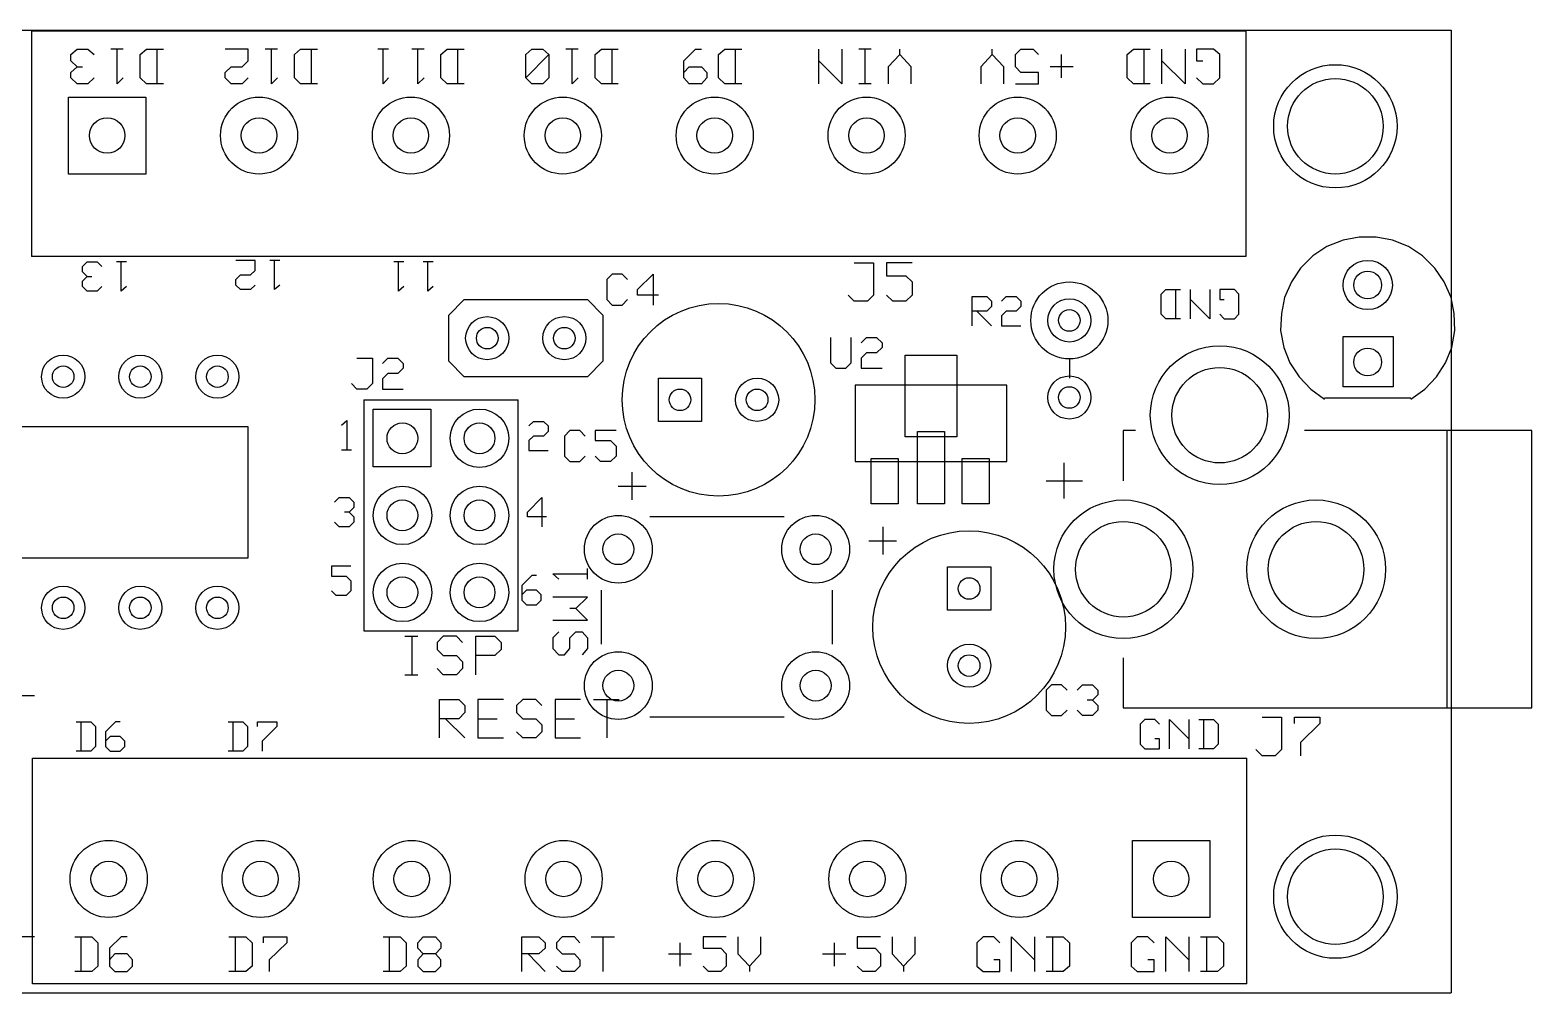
# Model space of a CAD drawing. Header units: inches. Extents: x -0.17 to 3.9, y 0 to 1.25.
# Drawn here: x 1.957 to 3.905, y 0 to 1.25 of the extents above; entities that cross this region are included whole.
import ezdxf

# ---------------------------------------------------------------- set-up
doc = ezdxf.new("R2010")
doc.units = ezdxf.units.IN
doc.layers.get('0').update_dxf_attribs({"linetype": 'CONTINUOUS'})

msp = doc.modelspace()

# ---------------------------------------------------------------- linework, layer by layer
at = {"color": 7}
for p, q in [((0, 1.25), (3.8, 1.25)), ((1.959, 1.249), (3.534, 1.249)), ((1.959, 1.249), (1.959, 0.956)), ((3.534, 1.249), (3.534, 0.956)), ((3.8, 1.25), (3.8, 0)), ((2.01, 1.218), (2.018, 1.225)), ((2.01, 1.21), (2.01, 1.218)), ((2.018, 1.202), (2.01, 1.21)), ((2.018, 1.225), (2.032, 1.225)), ((2.032, 1.225), (2.04, 1.218)), ((2.078, 1.225), (2.062, 1.225)), ((2.07, 1.18), (2.07, 1.225)), ((2.1, 1.218), (2.108, 1.225)), ((2.1, 1.188), (2.1, 1.218)), ((2.108, 1.225), (2.13, 1.225)), ((2.122, 1.18), (2.122, 1.225)), ((2.24, 1.225), (2.21, 1.225)), ((2.232, 1.202), (2.24, 1.21)), ((2.24, 1.21), (2.24, 1.225)), ((2.278, 1.225), (2.262, 1.225)), ((2.27, 1.18), (2.27, 1.225)), ((2.3, 1.218), (2.308, 1.225)), ((2.3, 1.188), (2.3, 1.218)), ((2.308, 1.225), (2.33, 1.225)), ((2.322, 1.18), (2.322, 1.225)), ((2.422, 1.225), (2.408, 1.225)), ((2.415, 1.18), (2.415, 1.225)), ((2.468, 1.225), (2.452, 1.225)), ((2.46, 1.18), (2.46, 1.225)), ((2.49, 1.218), (2.498, 1.225)), ((2.49, 1.188), (2.49, 1.218)), ((2.498, 1.225), (2.52, 1.225)), ((2.512, 1.18), (2.512, 1.225)), ((2.6, 1.218), (2.608, 1.225)), ((2.6, 1.188), (2.6, 1.218)), ((2.63, 1.218), (2.6, 1.188)), ((2.608, 1.225), (2.622, 1.225)), ((2.622, 1.225), (2.63, 1.218)), ((2.63, 1.218), (2.63, 1.188)), ((2.668, 1.225), (2.652, 1.225)), ((2.66, 1.18), (2.66, 1.225)), ((2.69, 1.218), (2.698, 1.225)), ((2.69, 1.188), (2.69, 1.218)), ((2.698, 1.225), (2.72, 1.225)), ((2.712, 1.18), (2.712, 1.225)), ((2.805, 1.21), (2.82, 1.225)), ((2.805, 1.188), (2.805, 1.21)), ((2.82, 1.225), (2.828, 1.225)), ((2.85, 1.218), (2.858, 1.225)), ((2.85, 1.188), (2.85, 1.218)), ((2.858, 1.225), (2.88, 1.225)), ((2.872, 1.18), (2.872, 1.225)), ((2.98, 1.18), (2.98, 1.225)), ((3.01, 1.18), (2.98, 1.21)), ((3.01, 1.225), (3.01, 1.18)), ((3.048, 1.225), (3.032, 1.225)), ((3.04, 1.18), (3.04, 1.225)), ((3.085, 1.218), (3.07, 1.202)), ((3.085, 1.218), (3.085, 1.225)), ((3.1, 1.202), (3.085, 1.218)), ((3.205, 1.218), (3.19, 1.202)), ((3.205, 1.218), (3.205, 1.225)), ((3.22, 1.202), (3.205, 1.218)), ((3.235, 1.218), (3.242, 1.225)), ((3.235, 1.202), (3.235, 1.218)), ((3.242, 1.225), (3.258, 1.225)), ((3.258, 1.225), (3.265, 1.218)), ((3.295, 1.188), (3.295, 1.218)), ((3.38, 1.218), (3.388, 1.225)), ((3.38, 1.188), (3.38, 1.218)), ((3.388, 1.225), (3.41, 1.225)), ((3.402, 1.18), (3.402, 1.225)), ((3.425, 1.18), (3.425, 1.225)), ((3.455, 1.18), (3.425, 1.21)), ((3.455, 1.225), (3.455, 1.18)), ((3.492, 1.225), (3.47, 1.225)), ((3.47, 1.225), (3.47, 1.21)), ((3.47, 1.21), (3.478, 1.21)), ((3.5, 1.218), (3.492, 1.225)), ((3.5, 1.188), (3.5, 1.218)), ((2.01, 1.195), (2.018, 1.202)), ((2.01, 1.188), (2.01, 1.195)), ((2.018, 1.202), (2.025, 1.202)), ((2.21, 1.195), (2.218, 1.202)), ((2.21, 1.188), (2.21, 1.195)), ((2.218, 1.202), (2.232, 1.202)), ((2.805, 1.195), (2.812, 1.202)), ((2.812, 1.202), (2.828, 1.202)), ((2.828, 1.202), (2.835, 1.195)), ((2.835, 1.195), (2.835, 1.188)), ((3.07, 1.202), (3.07, 1.18)), ((3.1, 1.18), (3.1, 1.202)), ((3.19, 1.202), (3.19, 1.18)), ((3.22, 1.18), (3.22, 1.202)), ((3.242, 1.195), (3.235, 1.202)), ((3.265, 1.195), (3.242, 1.195)), ((3.265, 1.18), (3.265, 1.195)), ((3.31, 1.202), (3.28, 1.202)), ((2.018, 1.18), (2.01, 1.188)), ((2.032, 1.18), (2.018, 1.18)), ((2.04, 1.188), (2.032, 1.18)), ((2.078, 1.188), (2.07, 1.18)), ((2.108, 1.18), (2.1, 1.188)), ((2.13, 1.18), (2.108, 1.18)), ((2.218, 1.18), (2.21, 1.188)), ((2.232, 1.18), (2.218, 1.18)), ((2.24, 1.188), (2.232, 1.18)), ((2.278, 1.188), (2.27, 1.18)), ((2.308, 1.18), (2.3, 1.188)), ((2.33, 1.18), (2.308, 1.18)), ((2.422, 1.188), (2.415, 1.18)), ((2.468, 1.188), (2.46, 1.18)), ((2.498, 1.18), (2.49, 1.188)), ((2.52, 1.18), (2.498, 1.18)), ((2.608, 1.18), (2.6, 1.188)), ((2.622, 1.18), (2.608, 1.18)), ((2.63, 1.188), (2.622, 1.18)), ((2.668, 1.188), (2.66, 1.18)), ((2.698, 1.18), (2.69, 1.188)), ((2.72, 1.18), (2.698, 1.18)), ((2.812, 1.18), (2.805, 1.188)), ((2.828, 1.18), (2.812, 1.18)), ((2.835, 1.188), (2.828, 1.18)), ((2.858, 1.18), (2.85, 1.188)), ((2.88, 1.18), (2.858, 1.18)), ((3.048, 1.18), (3.032, 1.18)), ((3.235, 1.18), (3.265, 1.18)), ((3.388, 1.18), (3.38, 1.188)), ((3.41, 1.18), (3.388, 1.18)), ((3.47, 1.188), (3.478, 1.18)), ((3.478, 1.18), (3.492, 1.18)), ((3.492, 1.18), (3.5, 1.188)), ((2.007, 1.163), (2.107, 1.163)), ((2.007, 1.063), (2.007, 1.163)), ((2.107, 1.163), (2.107, 1.063)), ((2.107, 1.063), (2.007, 1.063)), ((3.66, 0.977), (3.639, 0.969)), ((3.681, 0.981), (3.66, 0.977)), ((3.703, 0.981), (3.681, 0.981)), ((3.724, 0.977), (3.703, 0.981)), ((3.745, 0.969), (3.724, 0.977)), ((3.534, 0.956), (1.959, 0.956)), ((3.621, 0.957), (3.605, 0.941)), ((3.639, 0.969), (3.621, 0.957)), ((3.763, 0.957), (3.745, 0.969)), ((3.779, 0.941), (3.763, 0.957)), ((2.025, 0.943), (2.031, 0.949)), ((2.025, 0.936), (2.025, 0.943)), ((2.031, 0.93), (2.025, 0.936)), ((2.031, 0.949), (2.044, 0.949)), ((2.044, 0.949), (2.05, 0.943)), ((2.082, 0.949), (2.069, 0.949)), ((2.075, 0.911), (2.075, 0.949)), ((2.249, 0.951), (2.224, 0.951)), ((2.243, 0.932), (2.249, 0.938)), ((2.249, 0.938), (2.249, 0.951)), ((2.281, 0.951), (2.268, 0.951)), ((2.274, 0.913), (2.274, 0.951)), ((2.442, 0.949), (2.429, 0.949)), ((2.435, 0.911), (2.435, 0.949)), ((2.48, 0.949), (2.467, 0.949)), ((2.473, 0.911), (2.473, 0.949)), ((3.026, 0.948), (3.051, 0.948)), ((3.051, 0.948), (3.051, 0.906)), ((3.101, 0.948), (3.068, 0.948)), ((3.068, 0.948), (3.068, 0.931)), ((3.605, 0.941), (3.593, 0.923)), ((3.791, 0.923), (3.779, 0.941)), ((2.025, 0.924), (2.031, 0.93)), ((2.025, 0.917), (2.025, 0.924)), ((2.031, 0.911), (2.025, 0.917)), ((2.031, 0.93), (2.037, 0.93)), ((2.05, 0.917), (2.044, 0.911)), ((2.082, 0.917), (2.075, 0.911)), ((2.224, 0.926), (2.23, 0.932)), ((2.224, 0.919), (2.224, 0.926)), ((2.23, 0.913), (2.224, 0.919)), ((2.23, 0.932), (2.243, 0.932)), ((2.249, 0.919), (2.243, 0.913)), ((2.281, 0.919), (2.274, 0.913)), ((2.442, 0.917), (2.435, 0.911)), ((2.48, 0.917), (2.473, 0.911)), ((2.712, 0.933), (2.705, 0.926)), ((2.705, 0.926), (2.705, 0.9)), ((2.725, 0.933), (2.712, 0.933)), ((2.732, 0.926), (2.725, 0.933)), ((2.745, 0.913), (2.765, 0.933)), ((2.765, 0.933), (2.765, 0.893)), ((3.068, 0.931), (3.093, 0.931)), ((3.093, 0.931), (3.101, 0.923)), ((3.101, 0.923), (3.101, 0.906)), ((3.593, 0.923), (3.584, 0.903)), ((3.8, 0.903), (3.791, 0.923)), ((2.044, 0.911), (2.031, 0.911)), ((2.243, 0.913), (2.23, 0.913)), ((2.5, 0.88), (2.52, 0.9)), ((2.52, 0.9), (2.68, 0.9)), ((2.68, 0.9), (2.7, 0.88)), ((2.705, 0.9), (2.712, 0.893)), ((2.725, 0.893), (2.732, 0.9)), ((2.745, 0.906), (2.745, 0.913)), ((2.772, 0.906), (2.745, 0.906)), ((3.026, 0.898), (3.018, 0.906)), ((3.043, 0.898), (3.026, 0.898)), ((3.051, 0.906), (3.043, 0.898)), ((3.076, 0.898), (3.068, 0.906)), ((3.093, 0.898), (3.076, 0.898)), ((3.101, 0.906), (3.093, 0.898)), ((3.179, 0.866), (3.179, 0.904)), ((3.179, 0.904), (3.198, 0.904)), ((3.198, 0.904), (3.204, 0.898)), ((3.204, 0.898), (3.204, 0.891)), ((3.217, 0.898), (3.223, 0.904)), ((3.223, 0.904), (3.236, 0.904)), ((3.236, 0.904), (3.242, 0.898)), ((3.242, 0.898), (3.242, 0.891)), ((3.424, 0.907), (3.43, 0.913)), ((3.424, 0.881), (3.424, 0.907)), ((3.43, 0.913), (3.449, 0.913)), ((3.443, 0.875), (3.443, 0.913)), ((3.462, 0.875), (3.462, 0.913)), ((3.487, 0.875), (3.462, 0.9)), ((3.487, 0.913), (3.487, 0.875)), ((3.519, 0.913), (3.5, 0.913)), ((3.5, 0.913), (3.5, 0.9)), ((3.5, 0.9), (3.506, 0.9)), ((3.525, 0.907), (3.519, 0.913)), ((3.525, 0.881), (3.525, 0.907)), ((3.584, 0.903), (3.58, 0.882)), ((3.804, 0.882), (3.8, 0.903)), ((2.5, 0.82), (2.5, 0.88)), ((2.7, 0.88), (2.7, 0.82)), ((2.712, 0.893), (2.725, 0.893)), ((3.198, 0.885), (3.179, 0.885)), ((3.185, 0.885), (3.204, 0.866)), ((3.204, 0.891), (3.198, 0.885)), ((3.223, 0.885), (3.217, 0.879)), ((3.217, 0.879), (3.217, 0.866)), ((3.236, 0.885), (3.223, 0.885)), ((3.242, 0.891), (3.236, 0.885)), ((3.43, 0.875), (3.424, 0.881)), ((3.5, 0.881), (3.506, 0.875)), ((3.519, 0.875), (3.525, 0.881)), ((3.58, 0.882), (3.579, 0.86)), ((3.805, 0.86), (3.804, 0.882)), ((3.217, 0.866), (3.242, 0.866)), ((3.449, 0.875), (3.43, 0.875)), ((3.506, 0.875), (3.519, 0.875)), ((3.579, 0.86), (3.583, 0.838)), ((3.801, 0.838), (3.805, 0.86)), ((2.995, 0.851), (2.995, 0.818)), ((3.022, 0.818), (3.022, 0.851)), ((3.035, 0.844), (3.042, 0.851)), ((3.042, 0.851), (3.055, 0.851)), ((3.055, 0.851), (3.062, 0.844)), ((3.062, 0.838), (3.055, 0.831)), ((3.062, 0.844), (3.062, 0.838)), ((3.583, 0.838), (3.591, 0.818)), ((3.66, 0.852), (3.725, 0.852)), ((3.66, 0.787), (3.66, 0.852)), ((3.725, 0.852), (3.725, 0.787)), ((3.793, 0.818), (3.801, 0.838)), ((2.381, 0.824), (2.401, 0.824)), ((2.401, 0.824), (2.401, 0.791)), ((2.414, 0.817), (2.421, 0.824)), ((2.421, 0.824), (2.434, 0.824)), ((2.434, 0.824), (2.441, 0.817)), ((2.52, 0.8), (2.5, 0.82)), ((2.7, 0.82), (2.68, 0.8)), ((3.042, 0.831), (3.035, 0.824)), ((3.035, 0.824), (3.035, 0.811)), ((3.055, 0.831), (3.042, 0.831)), ((3.092, 0.828), (3.159, 0.828)), ((3.092, 0.722), (3.092, 0.828)), ((3.159, 0.828), (3.159, 0.722)), ((3.305, 0.823), (3.305, 0.798)), ((2.421, 0.804), (2.414, 0.797)), ((2.434, 0.804), (2.421, 0.804)), ((2.441, 0.811), (2.434, 0.804)), ((2.441, 0.817), (2.441, 0.811)), ((2.68, 0.8), (2.52, 0.8)), ((2.995, 0.818), (3.002, 0.811)), ((3.002, 0.811), (3.015, 0.811)), ((3.015, 0.811), (3.022, 0.818)), ((3.035, 0.811), (3.062, 0.811)), ((3.591, 0.818), (3.603, 0.8)), ((3.603, 0.8), (3.618, 0.784)), ((3.766, 0.784), (3.781, 0.8)), ((3.781, 0.8), (3.793, 0.818)), ((2.381, 0.784), (2.374, 0.791)), ((2.394, 0.784), (2.381, 0.784)), ((2.401, 0.791), (2.394, 0.784)), ((2.414, 0.797), (2.414, 0.784)), ((2.414, 0.784), (2.441, 0.784)), ((2.772, 0.798), (2.828, 0.798)), ((2.772, 0.742), (2.772, 0.798)), ((2.828, 0.798), (2.828, 0.742)), ((3.224, 0.789), (3.027, 0.789)), ((3.027, 0.789), (3.027, 0.69)), ((3.224, 0.69), (3.224, 0.789)), ((3.618, 0.784), (3.636, 0.771)), ((3.725, 0.787), (3.66, 0.787)), ((3.748, 0.771), (3.766, 0.784)), ((2.39, 0.77), (2.39, 0.47)), ((2.39, 0.77), (2.59, 0.77)), ((2.59, 0.47), (2.59, 0.77)), ((3.748, 0.772), (3.636, 0.772)), ((2.361, 0.737), (2.368, 0.743)), ((2.368, 0.743), (2.368, 0.705)), ((2.402, 0.758), (2.477, 0.758)), ((2.402, 0.683), (2.402, 0.758)), ((2.477, 0.758), (2.477, 0.683)), ((2.604, 0.736), (2.61, 0.742)), ((2.61, 0.742), (2.623, 0.742)), ((2.623, 0.742), (2.629, 0.736)), ((2.828, 0.742), (2.772, 0.742)), ((2.24, 0.735), (0.86, 0.735)), ((2.24, 0.565), (2.24, 0.735)), ((2.61, 0.723), (2.604, 0.717)), ((2.623, 0.723), (2.61, 0.723)), ((2.629, 0.729), (2.623, 0.723)), ((2.629, 0.736), (2.629, 0.729)), ((2.657, 0.73), (2.65, 0.723)), ((2.65, 0.723), (2.65, 0.697)), ((2.67, 0.73), (2.657, 0.73)), ((2.677, 0.723), (2.67, 0.73)), ((2.717, 0.73), (2.69, 0.73)), ((2.69, 0.73), (2.69, 0.717)), ((3.159, 0.722), (3.092, 0.722)), ((3.108, 0.729), (3.143, 0.729)), ((3.108, 0.635), (3.108, 0.729)), ((3.143, 0.729), (3.143, 0.635)), ((3.391, 0.73), (3.375, 0.73)), ((3.375, 0.73), (3.375, 0.665)), ((3.905, 0.73), (3.61, 0.73)), ((3.795, 0.37), (3.795, 0.73)), ((3.905, 0.37), (3.905, 0.73)), ((2.361, 0.705), (2.374, 0.705)), ((2.604, 0.717), (2.604, 0.704)), ((2.604, 0.704), (2.629, 0.704)), ((2.69, 0.717), (2.71, 0.717)), ((2.71, 0.717), (2.717, 0.71)), ((2.717, 0.71), (2.717, 0.697)), ((2.477, 0.683), (2.402, 0.683)), ((2.65, 0.697), (2.657, 0.69)), ((2.657, 0.69), (2.67, 0.69)), ((2.67, 0.69), (2.677, 0.697)), ((2.697, 0.69), (2.69, 0.697)), ((2.71, 0.69), (2.697, 0.69)), ((2.717, 0.697), (2.71, 0.69)), ((3.027, 0.69), (3.224, 0.69)), ((3.048, 0.694), (3.083, 0.694)), ((3.048, 0.635), (3.048, 0.694)), ((3.083, 0.694), (3.083, 0.635)), ((3.166, 0.694), (3.201, 0.694)), ((3.166, 0.635), (3.166, 0.694)), ((3.201, 0.694), (3.201, 0.635)), ((3.298, 0.688), (3.298, 0.642)), ((2.738, 0.64), (2.738, 0.676)), ((3.275, 0.665), (3.322, 0.665)), ((2.352, 0.637), (2.358, 0.643)), ((2.358, 0.643), (2.371, 0.643)), ((2.371, 0.643), (2.377, 0.637)), ((2.602, 0.624), (2.621, 0.643)), ((2.621, 0.643), (2.621, 0.605)), ((2.72, 0.658), (2.756, 0.658)), ((2.371, 0.624), (2.365, 0.624)), ((2.377, 0.63), (2.371, 0.624)), ((2.371, 0.624), (2.377, 0.618)), ((2.377, 0.637), (2.377, 0.63)), ((2.602, 0.618), (2.602, 0.624)), ((3.083, 0.635), (3.048, 0.635)), ((3.143, 0.635), (3.108, 0.635)), ((3.201, 0.635), (3.166, 0.635)), ((2.358, 0.605), (2.352, 0.611)), ((2.371, 0.605), (2.358, 0.605)), ((2.377, 0.611), (2.371, 0.605)), ((2.377, 0.618), (2.377, 0.611)), ((2.627, 0.618), (2.602, 0.618)), ((2.935, 0.618), (2.761, 0.618)), ((3.063, 0.605), (3.063, 0.569)), ((3.045, 0.587), (3.081, 0.587)), ((0.86, 0.565), (2.24, 0.565)), ((2.373, 0.554), (2.348, 0.554)), ((2.348, 0.554), (2.348, 0.541)), ((2.68, 0.537), (2.68, 0.551)), ((3.147, 0.553), (3.203, 0.553)), ((3.147, 0.497), (3.147, 0.553)), ((3.203, 0.553), (3.203, 0.497)), ((2.348, 0.541), (2.367, 0.541)), ((2.367, 0.541), (2.373, 0.535)), ((2.373, 0.535), (2.373, 0.522)), ((2.608, 0.542), (2.595, 0.529)), ((2.595, 0.529), (2.595, 0.51)), ((2.614, 0.542), (2.608, 0.542)), ((2.643, 0.537), (2.635, 0.544)), ((2.635, 0.544), (2.68, 0.544)), ((2.354, 0.516), (2.348, 0.522)), ((2.367, 0.516), (2.354, 0.516)), ((2.373, 0.522), (2.367, 0.516)), ((2.601, 0.523), (2.595, 0.517)), ((2.595, 0.51), (2.601, 0.504)), ((2.614, 0.523), (2.601, 0.523)), ((2.62, 0.517), (2.614, 0.523)), ((2.614, 0.504), (2.62, 0.51)), ((2.62, 0.51), (2.62, 0.517)), ((2.68, 0.514), (2.635, 0.514)), ((2.665, 0.499), (2.68, 0.514)), ((2.698, 0.453), (2.698, 0.523)), ((2.998, 0.453), (2.998, 0.523)), ((2.601, 0.504), (2.614, 0.504)), ((2.665, 0.499), (2.657, 0.499)), ((2.68, 0.484), (2.665, 0.499)), ((3.203, 0.497), (3.147, 0.497)), ((2.39, 0.47), (2.59, 0.47)), ((2.635, 0.484), (2.68, 0.484)), ((2.643, 0.469), (2.635, 0.461)), ((2.657, 0.461), (2.665, 0.469)), ((2.665, 0.469), (2.673, 0.469)), ((2.673, 0.469), (2.68, 0.461)), ((2.443, 0.463), (2.46, 0.463)), ((2.452, 0.463), (2.452, 0.413)), ((2.493, 0.463), (2.485, 0.455)), ((2.485, 0.455), (2.485, 0.446)), ((2.51, 0.463), (2.493, 0.463)), ((2.518, 0.455), (2.51, 0.463)), ((2.535, 0.413), (2.535, 0.463)), ((2.535, 0.463), (2.56, 0.463)), ((2.56, 0.463), (2.568, 0.455)), ((2.568, 0.455), (2.568, 0.446)), ((2.635, 0.461), (2.635, 0.447)), ((2.657, 0.447), (2.657, 0.461)), ((2.68, 0.461), (2.68, 0.447)), ((2.485, 0.446), (2.493, 0.438)), ((2.493, 0.438), (2.51, 0.438)), ((2.51, 0.438), (2.518, 0.43)), ((2.518, 0.43), (2.518, 0.421)), ((2.56, 0.438), (2.535, 0.438)), ((2.568, 0.446), (2.56, 0.438)), ((2.635, 0.447), (2.643, 0.439)), ((2.643, 0.439), (2.65, 0.439)), ((2.65, 0.439), (2.657, 0.447)), ((2.68, 0.447), (2.673, 0.439)), ((3.375, 0.435), (3.375, 0.37)), ((2.443, 0.413), (2.46, 0.413)), ((2.493, 0.413), (2.485, 0.421)), ((2.51, 0.413), (2.493, 0.413)), ((2.518, 0.421), (2.51, 0.413)), ((3.282, 0.4), (3.275, 0.393)), ((3.275, 0.393), (3.275, 0.367)), ((3.295, 0.4), (3.282, 0.4)), ((3.302, 0.393), (3.295, 0.4)), ((3.315, 0.393), (3.322, 0.4)), ((3.322, 0.4), (3.335, 0.4)), ((3.335, 0.4), (3.342, 0.393)), ((3.342, 0.393), (3.342, 0.387)), ((1.946, 0.386), (1.963, 0.386)), ((2.488, 0.331), (2.488, 0.381)), ((2.488, 0.381), (2.513, 0.381)), ((2.513, 0.381), (2.521, 0.373)), ((2.521, 0.373), (2.521, 0.364)), ((2.571, 0.381), (2.538, 0.381)), ((2.538, 0.381), (2.538, 0.331)), ((2.596, 0.381), (2.588, 0.373)), ((2.588, 0.373), (2.588, 0.364)), ((2.613, 0.381), (2.596, 0.381)), ((2.621, 0.373), (2.613, 0.381)), ((2.671, 0.381), (2.638, 0.381)), ((2.638, 0.381), (2.638, 0.331)), ((2.688, 0.381), (2.721, 0.381)), ((2.705, 0.381), (2.705, 0.331)), ((3.335, 0.38), (3.328, 0.38)), ((3.342, 0.387), (3.335, 0.38)), ((3.335, 0.38), (3.342, 0.373)), ((3.342, 0.373), (3.342, 0.367)), ((2.017, 0.352), (2.036, 0.352)), ((2.023, 0.352), (2.023, 0.314)), ((2.036, 0.352), (2.042, 0.346)), ((2.068, 0.352), (2.055, 0.339)), ((2.074, 0.352), (2.068, 0.352)), ((2.214, 0.352), (2.233, 0.352)), ((2.22, 0.352), (2.22, 0.314)), ((2.233, 0.352), (2.239, 0.346)), ((2.252, 0.346), (2.252, 0.352)), ((2.252, 0.352), (2.277, 0.352)), ((2.277, 0.352), (2.277, 0.346)), ((2.513, 0.356), (2.488, 0.356)), ((2.496, 0.356), (2.521, 0.331)), ((2.521, 0.364), (2.513, 0.356)), ((2.538, 0.356), (2.563, 0.356)), ((2.588, 0.364), (2.596, 0.356)), ((2.596, 0.356), (2.613, 0.356)), ((2.613, 0.356), (2.621, 0.348)), ((2.638, 0.356), (2.663, 0.356)), ((2.935, 0.358), (2.761, 0.358)), ((3.275, 0.367), (3.282, 0.36)), ((3.282, 0.36), (3.295, 0.36)), ((3.295, 0.36), (3.302, 0.367)), ((3.322, 0.36), (3.315, 0.367)), ((3.335, 0.36), (3.322, 0.36)), ((3.342, 0.367), (3.335, 0.36)), ((3.375, 0.37), (3.905, 0.37)), ((3.403, 0.355), (3.397, 0.349)), ((3.416, 0.355), (3.403, 0.355)), ((3.422, 0.349), (3.416, 0.355)), ((3.435, 0.317), (3.435, 0.355)), ((3.435, 0.355), (3.46, 0.33)), ((3.46, 0.355), (3.46, 0.317)), ((3.473, 0.355), (3.492, 0.355)), ((3.479, 0.355), (3.479, 0.317)), ((3.492, 0.355), (3.498, 0.349)), ((3.555, 0.358), (3.58, 0.358)), ((3.58, 0.358), (3.58, 0.316)), ((3.597, 0.35), (3.597, 0.358)), ((3.597, 0.358), (3.63, 0.358)), ((3.63, 0.358), (3.63, 0.35)), ((2.042, 0.346), (2.042, 0.32)), ((2.055, 0.339), (2.055, 0.32)), ((2.061, 0.333), (2.055, 0.327)), ((2.074, 0.333), (2.061, 0.333)), ((2.08, 0.327), (2.074, 0.333)), ((2.239, 0.346), (2.239, 0.32)), ((2.277, 0.346), (2.258, 0.327)), ((2.596, 0.331), (2.588, 0.339)), ((2.621, 0.339), (2.613, 0.331)), ((2.621, 0.348), (2.621, 0.339)), ((3.397, 0.349), (3.397, 0.323)), ((3.498, 0.349), (3.498, 0.323)), ((3.63, 0.35), (3.605, 0.325)), ((2.036, 0.314), (2.017, 0.314)), ((2.042, 0.32), (2.036, 0.314)), ((2.055, 0.32), (2.061, 0.314)), ((2.061, 0.314), (2.074, 0.314)), ((2.074, 0.314), (2.08, 0.32)), ((2.08, 0.32), (2.08, 0.327)), ((2.233, 0.314), (2.214, 0.314)), ((2.239, 0.32), (2.233, 0.314)), ((2.258, 0.327), (2.258, 0.314)), ((2.538, 0.331), (2.571, 0.331)), ((2.613, 0.331), (2.596, 0.331)), ((2.638, 0.331), (2.671, 0.331)), ((3.397, 0.323), (3.403, 0.317)), ((3.403, 0.317), (3.422, 0.317)), ((3.422, 0.33), (3.416, 0.33)), ((3.422, 0.317), (3.422, 0.33)), ((3.492, 0.317), (3.473, 0.317)), ((3.498, 0.323), (3.492, 0.317)), ((3.555, 0.308), (3.547, 0.316)), ((3.58, 0.316), (3.572, 0.308)), ((3.605, 0.325), (3.605, 0.308)), ((1.96, 0.305), (3.535, 0.305)), ((1.96, 0.012), (1.96, 0.305)), ((3.535, 0.012), (3.535, 0.305)), ((3.572, 0.308), (3.555, 0.308)), ((3.387, 0.198), (3.487, 0.198)), ((3.387, 0.098), (3.387, 0.198)), ((3.487, 0.198), (3.487, 0.098)), ((3.487, 0.098), (3.387, 0.098)), ((1.963, 0.073), (1.93, 0.073)), ((2.015, 0.073), (2.037, 0.073)), ((2.023, 0.073), (2.023, 0.028)), ((2.037, 0.073), (2.045, 0.065)), ((2.045, 0.065), (2.045, 0.035)), ((2.075, 0.073), (2.06, 0.058)), ((2.083, 0.073), (2.075, 0.073)), ((2.215, 0.073), (2.237, 0.073)), ((2.223, 0.073), (2.223, 0.028)), ((2.237, 0.073), (2.245, 0.065)), ((2.245, 0.065), (2.245, 0.035)), ((2.26, 0.065), (2.26, 0.073)), ((2.26, 0.073), (2.29, 0.073)), ((2.29, 0.065), (2.267, 0.043)), ((2.29, 0.073), (2.29, 0.065)), ((2.415, 0.073), (2.437, 0.073)), ((2.423, 0.073), (2.423, 0.028)), ((2.437, 0.073), (2.445, 0.065)), ((2.445, 0.065), (2.445, 0.035)), ((2.46, 0.065), (2.467, 0.073)), ((2.46, 0.058), (2.46, 0.065)), ((2.467, 0.073), (2.483, 0.073)), ((2.483, 0.073), (2.49, 0.065)), ((2.49, 0.065), (2.49, 0.058)), ((2.595, 0.028), (2.595, 0.073)), ((2.595, 0.073), (2.617, 0.073)), ((2.617, 0.073), (2.625, 0.065)), ((2.625, 0.065), (2.625, 0.058)), ((2.647, 0.073), (2.64, 0.065)), ((2.64, 0.065), (2.64, 0.058)), ((2.663, 0.073), (2.647, 0.073)), ((2.67, 0.065), (2.663, 0.073)), ((2.685, 0.073), (2.715, 0.073)), ((2.7, 0.073), (2.7, 0.028)), ((2.8, 0.065), (2.8, 0.035)), ((2.86, 0.073), (2.83, 0.073)), ((2.83, 0.073), (2.83, 0.058)), ((2.875, 0.073), (2.875, 0.051)), ((2.905, 0.051), (2.905, 0.073)), ((3, 0.065), (3, 0.035)), ((3.06, 0.073), (3.03, 0.073)), ((3.03, 0.073), (3.03, 0.058)), ((3.075, 0.073), (3.075, 0.051)), ((3.105, 0.051), (3.105, 0.073)), ((3.193, 0.073), (3.185, 0.065)), ((3.185, 0.065), (3.185, 0.035)), ((3.207, 0.073), (3.193, 0.073)), ((3.215, 0.065), (3.207, 0.073)), ((3.23, 0.028), (3.23, 0.073)), ((3.23, 0.073), (3.26, 0.043)), ((3.26, 0.073), (3.26, 0.028)), ((3.275, 0.073), (3.297, 0.073)), ((3.283, 0.073), (3.283, 0.028)), ((3.297, 0.073), (3.305, 0.065)), ((3.305, 0.065), (3.305, 0.035)), ((3.393, 0.073), (3.385, 0.065)), ((3.385, 0.065), (3.385, 0.035)), ((3.407, 0.073), (3.393, 0.073)), ((3.415, 0.065), (3.407, 0.073)), ((3.43, 0.028), (3.43, 0.073)), ((3.43, 0.073), (3.46, 0.043)), ((3.46, 0.073), (3.46, 0.028)), ((3.475, 0.073), (3.497, 0.073)), ((3.483, 0.073), (3.483, 0.028)), ((3.497, 0.073), (3.505, 0.065)), ((3.505, 0.065), (3.505, 0.035)), ((2.06, 0.058), (2.06, 0.035)), ((2.067, 0.051), (2.06, 0.043)), ((2.083, 0.051), (2.067, 0.051)), ((2.09, 0.043), (2.083, 0.051)), ((2.09, 0.035), (2.09, 0.043)), ((2.267, 0.043), (2.267, 0.028)), ((2.467, 0.051), (2.46, 0.058)), ((2.467, 0.051), (2.46, 0.043)), ((2.46, 0.043), (2.46, 0.035)), ((2.483, 0.051), (2.467, 0.051)), ((2.49, 0.058), (2.483, 0.051)), ((2.49, 0.043), (2.483, 0.051)), ((2.49, 0.035), (2.49, 0.043)), ((2.617, 0.051), (2.595, 0.051)), ((2.603, 0.051), (2.625, 0.028)), ((2.625, 0.058), (2.617, 0.051)), ((2.64, 0.058), (2.647, 0.051)), ((2.647, 0.051), (2.663, 0.051)), ((2.663, 0.051), (2.67, 0.043)), ((2.67, 0.043), (2.67, 0.035)), ((2.785, 0.051), (2.815, 0.051)), ((2.83, 0.058), (2.853, 0.058)), ((2.853, 0.058), (2.86, 0.051)), ((2.86, 0.051), (2.86, 0.035)), ((2.875, 0.051), (2.89, 0.035)), ((2.89, 0.035), (2.905, 0.051)), ((2.985, 0.051), (3.015, 0.051)), ((3.03, 0.058), (3.053, 0.058)), ((3.053, 0.058), (3.06, 0.051)), ((3.06, 0.051), (3.06, 0.035)), ((3.075, 0.051), (3.09, 0.035)), ((3.09, 0.035), (3.105, 0.051)), ((3.215, 0.043), (3.207, 0.043)), ((3.215, 0.028), (3.215, 0.043)), ((3.415, 0.043), (3.407, 0.043)), ((3.415, 0.028), (3.415, 0.043)), ((2.037, 0.028), (2.015, 0.028)), ((2.045, 0.035), (2.037, 0.028)), ((2.06, 0.035), (2.067, 0.028)), ((2.067, 0.028), (2.083, 0.028)), ((2.083, 0.028), (2.09, 0.035)), ((2.237, 0.028), (2.215, 0.028)), ((2.245, 0.035), (2.237, 0.028)), ((2.437, 0.028), (2.415, 0.028)), ((2.445, 0.035), (2.437, 0.028)), ((2.46, 0.035), (2.467, 0.028)), ((2.467, 0.028), (2.483, 0.028)), ((2.483, 0.028), (2.49, 0.035)), ((2.647, 0.028), (2.64, 0.035)), ((2.663, 0.028), (2.647, 0.028)), ((2.67, 0.035), (2.663, 0.028)), ((2.837, 0.028), (2.83, 0.035)), ((2.853, 0.028), (2.837, 0.028)), ((2.86, 0.035), (2.853, 0.028)), ((2.89, 0.035), (2.89, 0.028)), ((3.037, 0.028), (3.03, 0.035)), ((3.053, 0.028), (3.037, 0.028)), ((3.06, 0.035), (3.053, 0.028)), ((3.09, 0.035), (3.09, 0.028)), ((3.185, 0.035), (3.193, 0.028)), ((3.193, 0.028), (3.215, 0.028)), ((3.297, 0.028), (3.275, 0.028)), ((3.305, 0.035), (3.297, 0.028)), ((3.385, 0.035), (3.393, 0.028)), ((3.393, 0.028), (3.415, 0.028)), ((3.497, 0.028), (3.475, 0.028)), ((3.505, 0.035), (3.497, 0.028)), ((0, 0), (3.8, 0)), ((3.535, 0.012), (1.96, 0.012))]:
    msp.add_line(p, q, dxfattribs=at)
for centre, radius in [((3.65, 1.125), 0.08), ((3.65, 1.125), 0.062), ((2.254, 1.113), 0.05), ((2.451, 1.113), 0.05), ((2.648, 1.113), 0.05), ((2.845, 1.113), 0.05), ((3.042, 1.113), 0.05), ((3.238, 1.113), 0.05), ((3.435, 1.113), 0.05), ((2.057, 1.113), 0.023), ((2.254, 1.113), 0.023), ((2.451, 1.113), 0.023), ((2.648, 1.113), 0.023), ((2.845, 1.113), 0.023), ((3.042, 1.113), 0.023), ((3.238, 1.113), 0.023), ((3.435, 1.113), 0.023), ((3.692, 0.919), 0.032), ((3.692, 0.919), 0.018), ((3.305, 0.873), 0.05), ((3.305, 0.873), 0.028), ((2.55, 0.85), 0.028), ((2.65, 0.85), 0.028), ((2.85, 0.77), 0.125), ((3.305, 0.873), 0.014), ((2.55, 0.85), 0.014), ((2.65, 0.85), 0.014), ((3.5, 0.75), 0.09), ((2, 0.8), 0.028), ((2.1, 0.8), 0.028), ((2.2, 0.8), 0.028), ((3.692, 0.819), 0.018), ((2, 0.8), 0.014), ((2.1, 0.8), 0.014), ((2.2, 0.8), 0.014), ((3.305, 0.773), 0.028), ((3.5, 0.75), 0.062), ((2.8, 0.77), 0.014), ((2.9, 0.77), 0.028), ((2.9, 0.77), 0.014), ((3.305, 0.773), 0.014), ((2.54, 0.72), 0.038), ((2.44, 0.72), 0.02), ((2.54, 0.72), 0.02), ((2.44, 0.62), 0.038), ((2.54, 0.62), 0.038), ((2.44, 0.62), 0.02), ((2.54, 0.62), 0.02), ((3.375, 0.55), 0.09), ((3.625, 0.55), 0.09), ((2.72, 0.576), 0.044), ((2.976, 0.576), 0.044), ((3.375, 0.55), 0.062), ((3.625, 0.55), 0.062), ((2.72, 0.576), 0.02), ((2.976, 0.576), 0.02), ((3.175, 0.475), 0.125), ((2.44, 0.52), 0.038), ((2.54, 0.52), 0.038), ((2, 0.5), 0.028), ((2.1, 0.5), 0.028), ((2.2, 0.5), 0.028), ((2.44, 0.52), 0.02), ((2.54, 0.52), 0.02), ((3.175, 0.525), 0.014), ((2, 0.5), 0.014), ((2.1, 0.5), 0.014), ((2.2, 0.5), 0.014), ((3.175, 0.425), 0.028), ((2.72, 0.399), 0.044), ((2.976, 0.399), 0.044), ((3.175, 0.425), 0.014), ((2.72, 0.399), 0.02), ((2.976, 0.399), 0.02), ((2.059, 0.148), 0.05), ((2.256, 0.148), 0.05), ((2.452, 0.148), 0.05), ((2.649, 0.148), 0.05), ((2.846, 0.148), 0.05), ((3.043, 0.148), 0.05), ((3.24, 0.148), 0.05), ((3.65, 0.125), 0.08), ((3.65, 0.125), 0.062), ((2.059, 0.148), 0.023), ((2.256, 0.148), 0.023), ((2.452, 0.148), 0.023), ((2.649, 0.148), 0.023), ((2.846, 0.148), 0.023), ((3.043, 0.148), 0.023), ((3.24, 0.148), 0.023), ((3.437, 0.148), 0.023)]:
    msp.add_circle(centre, radius, dxfattribs=at)

doc.saveas('drawing.dxf')
